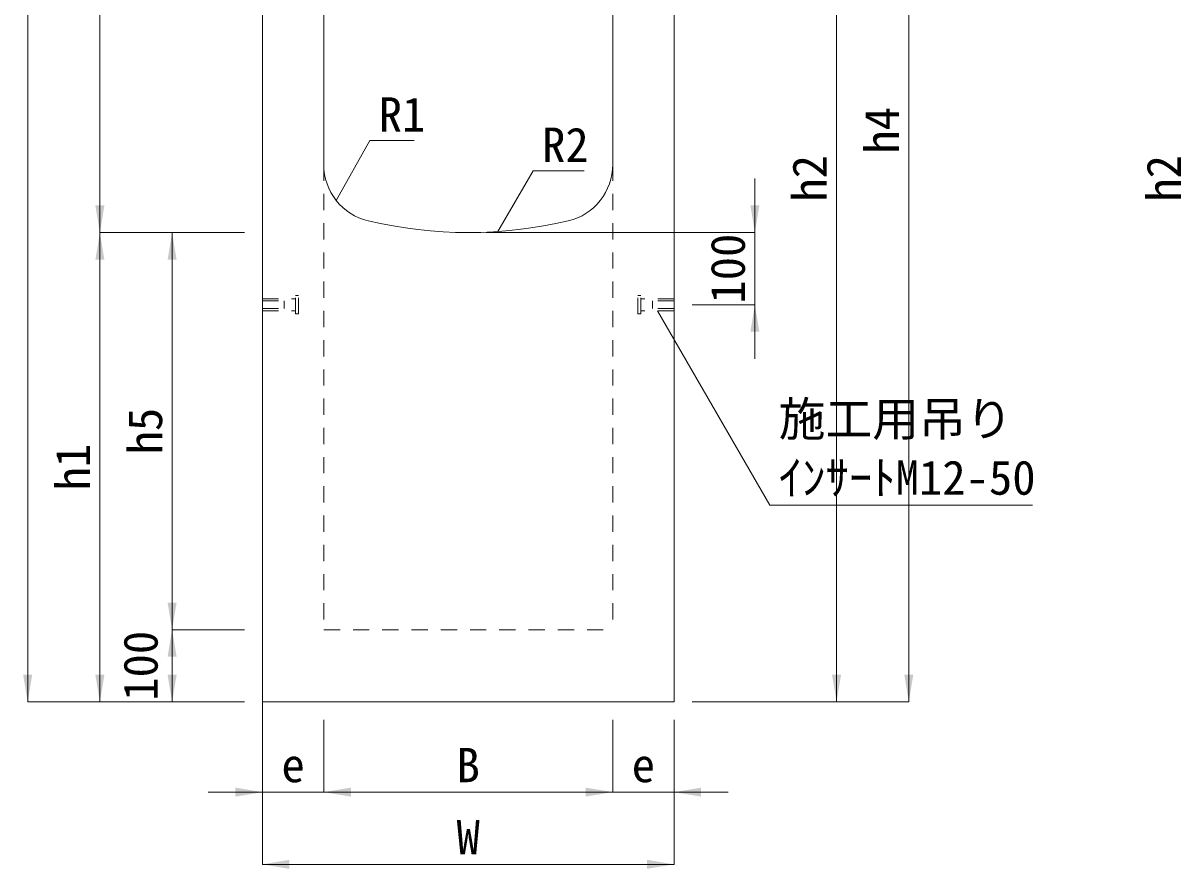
# Model space of a CAD drawing. Units: millimetres at full size. Extents: x -36174 to -11409, y 24892 to 47415.
# Drawn here: x -22350 to -20747, y 33792 to 34963 of the extents above; entities that cross this region are included whole.
import ezdxf
from ezdxf.enums import TextEntityAlignment as Align

# ---------------------------------------------------------------- set-up
doc = ezdxf.new("R2010")
doc.units = ezdxf.units.MM
doc.header["$LTSCALE"] = 30
doc.linetypes.add('USER1', pattern=[1.35, 0.75, -0.6])
for name, color, linetype, lineweight in [('0_2', 7, 'Continuous', 13), ('寸法線', 7, 'Continuous', 9), ('本体', 2, 'Continuous', 20), ('ｲﾝｻｰﾄ', 3, 'USER1', 9)]:
    doc.layers.add(name, color=color, linetype=linetype, lineweight=lineweight)
doc.styles.add('ＭＳ ゴシック', font='')
doc.styles.get('ＭＳ ゴシック').set_extended_font_data('MS Gothic')

# ---------------------------------------------------------------- blocks, each defined once
blk = doc.blocks.new('filled_arrow')
at = {"color": 0, "linetype": 'Continuous', "lineweight": -2}
blk.add_solid([(7.5, 1.25), (0, 0), (7.5, -1.25)], dxfattribs=at)

msp = doc.modelspace()

# ---------------------------------------------------------------- linework, layer by layer
at = {"layer": '0_2', "lineweight": 9}
msp.add_lwpolyline([(-21916.16, 34717.46), (-21869.81, 34800.46), (-21808.07, 34800.46)], dxfattribs=at)
at = {"layer": '寸法線'}
for p, q in [((-21123.4, 34023.19), (-21123.4, 35606.19)), ((-22343.4, 34023.19), (-22343.4, 35573.19)), ((-22243.4, 35473.19), (-22243.4, 34673.19)), ((-21223.4, 35473.19), (-21223.4, 34023.19)), ((-22018.4, 35448.19), (-22018.4, 33898.19)), ((-22018.4, 35448.19), (-22018.4, 33798.19)), ((-21336.53, 34748.19), (-21336.53, 34498.19)), ((-22043.4, 34673.19), (-22243.4, 34673.19)), ((-22243.4, 34673.19), (-22243.4, 34023.19)), ((-22043.4, 34673.19), (-22243.4, 34673.19)), ((-22143.4, 34123.19), (-22143.4, 34673.19)), ((-22068.4, 34673.19), (-22143.4, 34673.19)), ((-21708.4, 34673.19), (-21336.53, 34673.19)), ((-21423.4, 34573.19), (-21336.53, 34573.19)), ((-22043.4, 34123.19), (-22143.4, 34123.19)), ((-22143.4, 34023.19), (-22143.4, 34123.19)), ((-22043.4, 34123.19), (-22143.4, 34123.19)), ((-22043.4, 34023.19), (-22343.4, 34023.19)), ((-22043.4, 34023.19), (-22243.4, 34023.19)), ((-22043.4, 34023.19), (-22143.4, 34023.19)), ((-21423.4, 34023.19), (-21223.4, 34023.19)), ((-21423.4, 34023.19), (-21123.4, 34023.19)), ((-21933.4, 33998.19), (-21933.4, 33898.19)), ((-21933.4, 33998.19), (-21933.4, 33898.19)), ((-21533.4, 33998.19), (-21533.4, 33898.19)), ((-21533.4, 33998.19), (-21533.4, 33898.19)), ((-21448.4, 33998.19), (-21448.4, 33898.19)), ((-21448.4, 33998.19), (-21448.4, 33798.19)), ((-22093.4, 33898.19), (-21858.4, 33898.19)), ((-21933.4, 33898.19), (-21533.4, 33898.19)), ((-21608.4, 33898.19), (-21373.4, 33898.19)), ((-22018.4, 33798.19), (-21448.4, 33798.19))]:
    msp.add_line(p, q, dxfattribs=at)
for points in [[(-21692.28, 34674.45), (-21643.71, 34758.58), (-21572.83, 34758.58)], [(-21471.4, 34564.94), (-21315.96, 34295.7), (-20951.94, 34295.7)]]:
    msp.add_lwpolyline(points, dxfattribs=at)
at = {"layer": '本体'}
for p, q in [((-22018.4, 35473.19), (-22018.4, 34023.19)), ((-21933.4, 34767.22), (-21933.4, 35473.19)), ((-21533.4, 34767.22), (-21533.4, 35473.19)), ((-21448.4, 35473.19), (-21448.4, 34023.19)), ((-22018.4, 34023.19), (-21448.4, 34023.19))]:
    msp.add_line(p, q, dxfattribs=at)
at = {"layer": '本体', "linetype": 'USER1', "lineweight": 9}
for p, q in [((-21933.4, 34767.22), (-21933.4, 34123.19)), ((-21533.4, 34767.22), (-21533.4, 34123.19)), ((-21933.4, 34123.19), (-21533.4, 34123.19))]:
    msp.add_line(p, q, dxfattribs=at)
at = {"layer": '本体'}
for centre, radius, start, end in [((-21853.4, 34767.22), 80, 180, 256.65766), ((-21613.4, 34767.22), 80, 283.34233, 0), ((-21733.4, 35273.19), 600, 256.65762, 283.34237)]:
    msp.add_arc(centre, radius, start, end, dxfattribs=at)
at = {"layer": 'ｲﾝｻｰﾄ'}
for p, q in [((-22018.4, 34564.94), (-22018.4, 34581.44)), ((-22018.4, 34581.44), (-21972.4, 34581.44)), ((-22018.4, 34578.44), (-21988.4, 34578.44)), ((-21988.4, 34567.94), (-21988.4, 34578.44)), ((-21972.4, 34585.94), (-21968.4, 34585.94)), ((-21972.4, 34560.44), (-21972.4, 34585.94)), ((-21968.4, 34560.44), (-21968.4, 34585.94)), ((-21494.4, 34585.94), (-21498.4, 34585.94)), ((-21498.4, 34560.44), (-21498.4, 34585.94)), ((-21494.4, 34560.44), (-21494.4, 34585.94)), ((-21448.4, 34581.44), (-21494.4, 34581.44)), ((-21478.4, 34567.94), (-21478.4, 34578.44)), ((-21448.4, 34578.44), (-21478.4, 34578.44)), ((-21448.4, 34564.94), (-21448.4, 34581.44)), ((-22018.4, 34567.94), (-21988.4, 34567.94)), ((-22018.4, 34564.94), (-21972.4, 34564.94)), ((-21972.4, 34560.44), (-21968.4, 34560.44)), ((-21494.4, 34560.44), (-21498.4, 34560.44)), ((-21448.4, 34564.94), (-21494.4, 34564.94)), ((-21448.4, 34567.94), (-21478.4, 34567.94))]:
    msp.add_line(p, q, dxfattribs=at)

# ---------------------------------------------------------------- block references
at = {"layer": '0_2', "lineweight": 9, "xscale": 0.2, "yscale": 0.2, "rotation": 60.8}
msp.add_blockref('filled_arrow', (-21916.16, 34717.46), dxfattribs=at)
at = {"layer": '寸法線'}
for p, xscale, yscale, rotation in [((-22243.4, 34673.19), 5, 5, 90), ((-21336.53, 34673.19), 5, 5, 90), ((-22243.4, 34673.19), 5, 5, 270), ((-22143.4, 34673.19), 5, 5, 270), ((-21692.28, 34674.45), 0.2, 0.2, 60), ((-21471.4, 34564.94), 0.2, 0.2, 300), ((-21336.53, 34573.19), 5, 5, 270), ((-22143.4, 34123.19), 5, 5, 90), ((-22143.4, 34123.19), 5, 5, 270), ((-22343.4, 34023.19), 5, 5, 90), ((-22243.4, 34023.19), 5, 5, 90), ((-22143.4, 34023.19), 5, 5, 90), ((-21223.4, 34023.19), 5, 5, 90), ((-21123.4, 34023.19), 5, 5, 90), ((-22018.4, 33898.19), 5, 5, 180), ((-21533.4, 33898.19), 5, 5, 180), ((-21533.4, 33898.19), 5, 5, 180), ((-21448.4, 33798.19), 5, 5, 180)]:
    msp.add_blockref('filled_arrow', p, dxfattribs=dict(at, xscale=xscale, yscale=yscale, rotation=rotation))
at = {"layer": '寸法線', "xscale": 5, "yscale": 5}
for p in [(-21933.4, 33898.19), (-21933.4, 33898.19), (-21448.4, 33898.19), (-22018.4, 33798.19)]:
    msp.add_blockref('filled_arrow', p, dxfattribs=at)

# ---------------------------------------------------------------- texts
at = {"layer": '0_2', "style": 'ＭＳ ゴシック'}
msp.add_text('R1', height=47.47, dxfattribs=at).set_placement((-21857.31, 34860.46), align=Align.TOP_LEFT)
at = {"layer": '寸法線', "style": 'ＭＳ ゴシック'}
for s, p in [('h4', (-21160.9, 34814.69)), ('h2', (-21260.9, 34748.19)), ('h2', (-20770.44, 34748.19)), ('100', (-21374.03, 34623.19)), ('h5', (-22180.9, 34398.19)), ('h1', (-22280.9, 34348.19)), ('100', (-22187.15, 34073.19))]:
    msp.add_text(s, height=47.47, rotation=90, dxfattribs=at).set_placement(p, align=Align.MIDDLE_CENTER)
msp.add_text('R2', height=47.47, dxfattribs=at).set_placement((-21631.21, 34818.58), align=Align.TOP_LEFT)
for s, p in [('施工用吊り', (-21303.46, 34377.08)), ('ｲﾝｻｰﾄM12-50', (-21303.46, 34295.83))]:
    msp.add_text(s, height=47.47, dxfattribs=at).set_placement(p, align=Align.BOTTOM_LEFT)
for s, p in [('B', (-21733.4, 33935.69)), ('e', (-21975.9, 33935.69)), ('e', (-21490.9, 33935.69)), ('W', (-21733.4, 33835.69))]:
    msp.add_text(s, height=47.47, dxfattribs=at).set_placement(p, align=Align.MIDDLE_CENTER)

doc.saveas('drawing.dxf')
